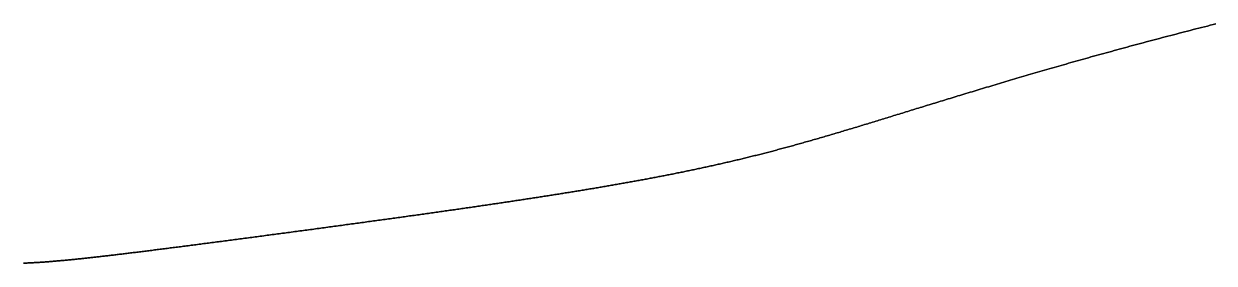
# Model space of a CAD drawing. Header units: inches. Extents: x 130170 to 284068, y 377793 to 804530.
# Drawn here: x 254155.53 to 254198.09, y 753944.53 to 753953.07 of the extents above; entities that cross this region are included whole.
import ezdxf

# ---------------------------------------------------------------- set-up
doc = ezdxf.new("R2010")
doc.units = ezdxf.units.IN
doc.header["$MEASUREMENT"] = 0
doc.layers.add('muni_il', color=7, linetype='Continuous')

msp = doc.modelspace()

# ---------------------------------------------------------------- linework, layer by layer
at = {"layer": 'muni_il'}
for points in [[(254198.153, 753953.071), (254198.05, 753953.045), (254197.947, 753953.019), (254197.845, 753952.993), (254197.742, 753952.968), (254197.64, 753952.942), (254197.539, 753952.916), (254197.437, 753952.89), (254197.336, 753952.864), (254197.235, 753952.838), (254197.134, 753952.812), (254197.033, 753952.786), (254196.933, 753952.76), (254196.832, 753952.734), (254196.733, 753952.708), (254196.633, 753952.682), (254196.534, 753952.657), (254196.434, 753952.631), (254196.336, 753952.605), (254196.237, 753952.579), (254196.138, 753952.553), (254196.04, 753952.527), (254195.943, 753952.501), (254195.845, 753952.475), (254195.748, 753952.45), (254195.651, 753952.424), (254195.554, 753952.398), (254195.458, 753952.372), (254195.361, 753952.347), (254195.266, 753952.321), (254195.17, 753952.295), (254195.075, 753952.269), (254194.98, 753952.244), (254194.885, 753952.218), (254194.791, 753952.193), (254194.697, 753952.167), (254194.603, 753952.141), (254194.509, 753952.116), (254194.416, 753952.09), (254194.323, 753952.065), (254194.231, 753952.04), (254194.139, 753952.014), (254194.047, 753951.989), (254193.955, 753951.964), (254193.864, 753951.938), (254193.773, 753951.913), (254193.682, 753951.888), (254193.592, 753951.863), (254193.502, 753951.838), (254193.412, 753951.812), (254193.323, 753951.787), (254193.234, 753951.762), (254193.145, 753951.737), (254193.057, 753951.713), (254192.969, 753951.688), (254192.882, 753951.663), (254192.794, 753951.638), (254192.707, 753951.613), (254192.621, 753951.589), (254192.534, 753951.564), (254192.448, 753951.539), (254192.363, 753951.515), (254192.277, 753951.49), (254192.192, 753951.466), (254192.108, 753951.442), (254192.023, 753951.417), (254191.939, 753951.393), (254191.856, 753951.369), (254191.773, 753951.345), (254191.69, 753951.321), (254191.607, 753951.297), (254191.525, 753951.273), (254191.443, 753951.249), (254191.361, 753951.225), (254191.28, 753951.201), (254191.199, 753951.177), (254191.119, 753951.154), (254191.038, 753951.13), (254190.959, 753951.107), (254190.879, 753951.083), (254190.8, 753951.06), (254190.721, 753951.036), (254190.643, 753951.013), (254190.564, 753950.99), (254190.486, 753950.967), (254190.409, 753950.944), (254190.332, 753950.921), (254190.255, 753950.898), (254190.179, 753950.875), (254190.103, 753950.852), (254190.027, 753950.829), (254189.951, 753950.807), (254189.876, 753950.784), (254189.801, 753950.762), (254189.727, 753950.739), (254189.653, 753950.717), (254189.579, 753950.695), (254189.505, 753950.673), (254189.432, 753950.65), (254189.359, 753950.628), (254189.287, 753950.606), (254189.215, 753950.585), (254189.143, 753950.563), (254189.071, 753950.541), (254189, 753950.519), (254188.929, 753950.498), (254188.859, 753950.476), (254188.788, 753950.455), (254188.718, 753950.434), (254188.649, 753950.412), (254188.58, 753950.391), (254188.51, 753950.37), (254188.442, 753950.349), (254188.373, 753950.328), (254188.305, 753950.307), (254188.238, 753950.286), (254188.17, 753950.266), (254188.103, 753950.245), (254188.036, 753950.225), (254187.969, 753950.204), (254187.903, 753950.184), (254187.837, 753950.164), (254187.772, 753950.144), (254187.706, 753950.123), (254187.641, 753950.103), (254187.576, 753950.083), (254187.512, 753950.064), (254187.448, 753950.044), (254187.384, 753950.024), (254187.32, 753950.005), (254187.257, 753949.985), (254187.194, 753949.966), (254187.131, 753949.946), (254187.068, 753949.927), (254187.006, 753949.908), (254186.944, 753949.889), (254186.882, 753949.87), (254186.821, 753949.851), (254186.76, 753949.832), (254186.699, 753949.813), (254186.638, 753949.795), (254186.578, 753949.776), (254186.518, 753949.758), (254186.458, 753949.739), (254186.398, 753949.721), (254186.339, 753949.703), (254186.28, 753949.685), (254186.221, 753949.667), (254186.162, 753949.649), (254186.104, 753949.631), (254186.046, 753949.613), (254185.988, 753949.595), (254185.93, 753949.578), (254185.872, 753949.56), (254185.815, 753949.543), (254185.758, 753949.525), (254185.701, 753949.508), (254185.645, 753949.491), (254185.589, 753949.474), (254185.532, 753949.457), (254185.477, 753949.44), (254185.421, 753949.423), (254185.366, 753949.406), (254185.31, 753949.389), (254185.255, 753949.373), (254185.201, 753949.356), (254185.146, 753949.34), (254185.092, 753949.324), (254185.037, 753949.307), (254184.983, 753949.291), (254184.93, 753949.275), (254184.876, 753949.259), (254184.823, 753949.243), (254184.769, 753949.227), (254184.716, 753949.211), (254184.663, 753949.196), (254184.611, 753949.18), (254184.558, 753949.165), (254184.506, 753949.149), (254184.454, 753949.134), (254184.402, 753949.119), (254184.35, 753949.103), (254184.299, 753949.088), (254184.247, 753949.073), (254184.196, 753949.058), (254184.145, 753949.043), (254184.094, 753949.028), (254184.043, 753949.014), (254183.992, 753948.999), (254183.942, 753948.984), (254183.892, 753948.97), (254183.842, 753948.956), (254183.792, 753948.941), (254183.742, 753948.927), (254183.692, 753948.913), (254183.642, 753948.899), (254183.593, 753948.885), (254183.543, 753948.871), (254183.494, 753948.857), (254183.445, 753948.843), (254183.396, 753948.829), (254183.348, 753948.815), (254183.299, 753948.802), (254183.25, 753948.788), (254183.202, 753948.775), (254183.154, 753948.761), (254183.106, 753948.748), (254183.057, 753948.735), (254183.01, 753948.722), (254182.962, 753948.708), (254182.914, 753948.695), (254182.866, 753948.682), (254182.819, 753948.669), (254182.771, 753948.657), (254182.724, 753948.644), (254182.677, 753948.631), (254182.63, 753948.618), (254182.583, 753948.606), (254182.536, 753948.593), (254182.489, 753948.581), (254182.442, 753948.568), (254182.396, 753948.556), (254182.349, 753948.544), (254182.303, 753948.532), (254182.256, 753948.519), (254182.21, 753948.507), (254182.164, 753948.495), (254182.117, 753948.483), (254182.071, 753948.471), (254182.025, 753948.46), (254181.98, 753948.448), (254181.934, 753948.436), (254181.888, 753948.424), (254181.842, 753948.413), (254181.796, 753948.401), (254181.751, 753948.39), (254181.705, 753948.378), (254181.66, 753948.367), (254181.614, 753948.355), (254181.569, 753948.344), (254181.524, 753948.333), (254181.479, 753948.322), (254181.433, 753948.311), (254181.388, 753948.3), (254181.343, 753948.289), (254181.298, 753948.278), (254181.253, 753948.267), (254181.208, 753948.256), (254181.163, 753948.245), (254181.118, 753948.234), (254181.073, 753948.223), (254181.029, 753948.213), (254180.984, 753948.202), (254180.939, 753948.192), (254180.894, 753948.181), (254180.85, 753948.17), (254180.805, 753948.16), (254180.761, 753948.15), (254180.716, 753948.139), (254180.671, 753948.129), (254180.627, 753948.119), (254180.583, 753948.108), (254180.538, 753948.098), (254180.494, 753948.088), (254180.449, 753948.078), (254180.405, 753948.068), (254180.36, 753948.058), (254180.316, 753948.048), (254180.272, 753948.038), (254180.227, 753948.028), (254180.183, 753948.018), (254180.139, 753948.009), (254180.095, 753947.999), (254180.05, 753947.989), (254180.006, 753947.979), (254179.962, 753947.97), (254179.918, 753947.96), (254179.874, 753947.95), (254179.829, 753947.941), (254179.785, 753947.931), (254179.741, 753947.922), (254179.697, 753947.912), (254179.653, 753947.903), (254179.608, 753947.894), (254179.564, 753947.884), (254179.52, 753947.875), (254179.476, 753947.866), (254179.432, 753947.856), (254179.388, 753947.847), (254179.343, 753947.838), (254179.299, 753947.829), (254179.255, 753947.82), (254179.211, 753947.811), (254179.167, 753947.801), (254179.123, 753947.792), (254179.078, 753947.783), (254179.034, 753947.774), (254178.99, 753947.765), (254178.946, 753947.757), (254178.902, 753947.748), (254178.857, 753947.739), (254178.813, 753947.73), (254178.769, 753947.721), (254178.725, 753947.712), (254178.681, 753947.704), (254178.636, 753947.695), (254178.592, 753947.686), (254178.548, 753947.677), (254178.504, 753947.669), (254178.459, 753947.66), (254178.415, 753947.652), (254178.371, 753947.643), (254178.326, 753947.634), (254178.282, 753947.626), (254178.238, 753947.617), (254178.193, 753947.609), (254178.149, 753947.6), (254178.105, 753947.592), (254178.06, 753947.584), (254178.016, 753947.575), (254177.971, 753947.567), (254177.927, 753947.558), (254177.882, 753947.55), (254177.838, 753947.542), (254177.793, 753947.533), (254177.749, 753947.525), (254177.704, 753947.517), (254177.66, 753947.509), (254177.615, 753947.5), (254177.571, 753947.492), (254177.526, 753947.484), (254177.481, 753947.476), (254177.437, 753947.468), (254177.392, 753947.46), (254177.347, 753947.452), (254177.302, 753947.443), (254177.258, 753947.435), (254177.213, 753947.427), (254177.168, 753947.419), (254177.123, 753947.411), (254177.078, 753947.403), (254177.034, 753947.395), (254176.989, 753947.387), (254176.944, 753947.379), (254176.899, 753947.371), (254176.854, 753947.364), (254176.809, 753947.356), (254176.764, 753947.348), (254176.719, 753947.34), (254176.674, 753947.332), (254176.628, 753947.324), (254176.583, 753947.316), (254176.538, 753947.308), (254176.493, 753947.301), (254176.448, 753947.293), (254176.402, 753947.285), (254176.357, 753947.277), (254176.312, 753947.27), (254176.266, 753947.262), (254176.221, 753947.254), (254176.176, 753947.246), (254176.13, 753947.239), (254176.085, 753947.231), (254176.039, 753947.223), (254175.994, 753947.216), (254175.948, 753947.208), (254175.903, 753947.2), (254175.857, 753947.193), (254175.811, 753947.185), (254175.765, 753947.177), (254175.72, 753947.17), (254175.674, 753947.162), (254175.628, 753947.155), (254175.582, 753947.147), (254175.536, 753947.139), (254175.49, 753947.132), (254175.444, 753947.124), (254175.398, 753947.117), (254175.352, 753947.109), (254175.306, 753947.102), (254175.26, 753947.094), (254175.214, 753947.087), (254175.167, 753947.079), (254175.121, 753947.072), (254175.075, 753947.064), (254175.028, 753947.057), (254174.982, 753947.049), (254174.935, 753947.042), (254174.889, 753947.034), (254174.842, 753947.027), (254174.795, 753947.019), (254174.749, 753947.012), (254174.702, 753947.004), (254174.655, 753946.997), (254174.608, 753946.99), (254174.561, 753946.982), (254174.514, 753946.975), (254174.467, 753946.967), (254174.42, 753946.96), (254174.373, 753946.953), (254174.326, 753946.945), (254174.278, 753946.938), (254174.231, 753946.93), (254174.184, 753946.923), (254174.136, 753946.916), (254174.089, 753946.908), (254174.041, 753946.901), (254173.993, 753946.893), (254173.946, 753946.886), (254173.898, 753946.879), (254173.85, 753946.871), (254173.802, 753946.864), (254173.754, 753946.856), (254173.706, 753946.849), (254173.658, 753946.842), (254173.61, 753946.834), (254173.561, 753946.827), (254173.513, 753946.82), (254173.464, 753946.812), (254173.416, 753946.805), (254173.367, 753946.797), (254173.319, 753946.79), (254173.27, 753946.783), (254173.221, 753946.775), (254173.172, 753946.768), (254173.123, 753946.761), (254173.074, 753946.753), (254173.025, 753946.746), (254172.975, 753946.738), (254172.926, 753946.731), (254172.877, 753946.724), (254172.827, 753946.716), (254172.777, 753946.709), (254172.728, 753946.701), (254172.678, 753946.694), (254172.628, 753946.687), (254172.578, 753946.679), (254172.528, 753946.672), (254172.478, 753946.664), (254172.427, 753946.657), (254172.377, 753946.649), (254172.327, 753946.642), (254172.276, 753946.635), (254172.225, 753946.627), (254172.174, 753946.62), (254172.124, 753946.612), (254172.072, 753946.605), (254172.021, 753946.597), (254171.97, 753946.59), (254171.919, 753946.582), (254171.867, 753946.575), (254171.816, 753946.567), (254171.764, 753946.56), (254171.712, 753946.552), (254171.661, 753946.545), (254171.609, 753946.537), (254171.556, 753946.53), (254171.504, 753946.522), (254171.452, 753946.515), (254171.4, 753946.507), (254171.347, 753946.499), (254171.294, 753946.492), (254171.242, 753946.484), (254171.189, 753946.477), (254171.136, 753946.469), (254171.082, 753946.461), (254171.029, 753946.454), (254170.976, 753946.446), (254170.922, 753946.439), (254170.869, 753946.431), (254170.815, 753946.423), (254170.761, 753946.416), (254170.707, 753946.408), (254170.653, 753946.4), (254170.599, 753946.393), (254170.544, 753946.385), (254170.49, 753946.377), (254170.435, 753946.369), (254170.381, 753946.362), (254170.326, 753946.354), (254170.271, 753946.346), (254170.216, 753946.338), (254170.161, 753946.331), (254170.105, 753946.323), (254170.05, 753946.315), (254169.994, 753946.307), (254169.938, 753946.299), (254169.883, 753946.292), (254169.827, 753946.284), (254169.771, 753946.276), (254169.714, 753946.268), (254169.658, 753946.26), (254169.602, 753946.252), (254169.545, 753946.244), (254169.488, 753946.236), (254169.431, 753946.228), (254169.375, 753946.221), (254169.317, 753946.213), (254169.26, 753946.205), (254169.203, 753946.197), (254169.145, 753946.189), (254169.088, 753946.181), (254169.03, 753946.173), (254168.973, 753946.165), (254168.915, 753946.157), (254168.857, 753946.149), (254168.798, 753946.141), (254168.74, 753946.133), (254168.682, 753946.125), (254168.623, 753946.117), (254168.565, 753946.108), (254168.506, 753946.1), (254168.447, 753946.092), (254168.388, 753946.084), (254168.329, 753946.076), (254168.27, 753946.068), (254168.211, 753946.06), (254168.152, 753946.052), (254168.092, 753946.043), (254168.033, 753946.035), (254167.973, 753946.027), (254167.913, 753946.019), (254167.853, 753946.011), (254167.793, 753946.002), (254167.734, 753945.994), (254167.673, 753945.986), (254167.613, 753945.978), (254167.553, 753945.97), (254167.492, 753945.961), (254167.432, 753945.953), (254167.371, 753945.945), (254167.311, 753945.937), (254167.25, 753945.928), (254167.189, 753945.92), (254167.128, 753945.912), (254167.067, 753945.904), (254167.006, 753945.895), (254166.945, 753945.887), (254166.884, 753945.879), (254166.823, 753945.871), (254166.762, 753945.862), (254166.7, 753945.854), (254166.639, 753945.846), (254166.577, 753945.837), (254166.516, 753945.829), (254166.454, 753945.821), (254166.393, 753945.812), (254166.331, 753945.804), (254166.27, 753945.796), (254166.208, 753945.787), (254166.146, 753945.779), (254166.084, 753945.771), (254166.022, 753945.762), (254165.96, 753945.754), (254165.899, 753945.746), (254165.837, 753945.737), (254165.775, 753945.729), (254165.713, 753945.721), (254165.651, 753945.713), (254165.589, 753945.704), (254165.527, 753945.696), (254165.465, 753945.688), (254165.403, 753945.679), (254165.341, 753945.671), (254165.279, 753945.663), (254165.217, 753945.654), (254165.155, 753945.646), (254165.093, 753945.638), (254165.031, 753945.629), (254164.969, 753945.621), (254164.907, 753945.613), (254164.845, 753945.605), (254164.783, 753945.596), (254164.721, 753945.588), (254164.66, 753945.58), (254164.598, 753945.572), (254164.536, 753945.564), (254164.474, 753945.555), (254164.413, 753945.547), (254164.351, 753945.539), (254164.29, 753945.531), (254164.228, 753945.523), (254164.167, 753945.514), (254164.105, 753945.506), (254164.044, 753945.498), (254163.983, 753945.49), (254163.922, 753945.482), (254163.86, 753945.474), (254163.799, 753945.466), (254163.738, 753945.458), (254163.678, 753945.45), (254163.617, 753945.442), (254163.556, 753945.434), (254163.496, 753945.426), (254163.435, 753945.418), (254163.375, 753945.41), (254163.315, 753945.402), (254163.254, 753945.394), (254163.194, 753945.386), (254163.134, 753945.378), (254163.075, 753945.37), (254163.015, 753945.363), (254162.955, 753945.355), (254162.896, 753945.347), (254162.837, 753945.339), (254162.777, 753945.331), (254162.719, 753945.324), (254162.66, 753945.316), (254162.601, 753945.308), (254162.542, 753945.301), (254162.484, 753945.293), (254162.426, 753945.285), (254162.367, 753945.278), (254162.309, 753945.27), (254162.252, 753945.263), (254162.194, 753945.255), (254162.136, 753945.248), (254162.079, 753945.24), (254162.022, 753945.233), (254161.965, 753945.226), (254161.908, 753945.218), (254161.852, 753945.211), (254161.795, 753945.204), (254161.739, 753945.196), (254161.683, 753945.189), (254161.627, 753945.182), (254161.571, 753945.175), (254161.516, 753945.167), (254161.461, 753945.16), (254161.406, 753945.153), (254161.351, 753945.146), (254161.296, 753945.139), (254161.242, 753945.132), (254161.187, 753945.125), (254161.133, 753945.118), (254161.079, 753945.111), (254161.026, 753945.105), (254160.972, 753945.098), (254160.919, 753945.091), (254160.866, 753945.084), (254160.814, 753945.077), (254160.761, 753945.071), (254160.709, 753945.064), (254160.657, 753945.057), (254160.605, 753945.051), (254160.554, 753945.044), (254160.502, 753945.038), (254160.451, 753945.032), (254160.4, 753945.025), (254160.35, 753945.019), (254160.299, 753945.012), (254160.249, 753945.006), (254160.199, 753945), (254160.15, 753944.994), (254160.1, 753944.987), (254160.051, 753944.981), (254160.002, 753944.975), (254159.954, 753944.969), (254159.905, 753944.963), (254159.857, 753944.957), (254159.809, 753944.951), (254159.762, 753944.945), (254159.714, 753944.939), (254159.667, 753944.933), (254159.62, 753944.928), (254159.574, 753944.922), (254159.527, 753944.916), (254159.481, 753944.911), (254159.435, 753944.905), (254159.39, 753944.9), (254159.344, 753944.894), (254159.299, 753944.889), (254159.255, 753944.883), (254159.21, 753944.878), (254159.166, 753944.872), (254159.122, 753944.867), (254159.078, 753944.862), (254159.035, 753944.856), (254158.991, 753944.851), (254158.949, 753944.846), (254158.906, 753944.841), (254158.863, 753944.836), (254158.821, 753944.831), (254158.779, 753944.826), (254158.738, 753944.821), (254158.696, 753944.816), (254158.655, 753944.811), (254158.614, 753944.807), (254158.574, 753944.802), (254158.533, 753944.797), (254158.493, 753944.793), (254158.454, 753944.788), (254158.414, 753944.783), (254158.375, 753944.779), (254158.336, 753944.774), (254158.297, 753944.77), (254158.258, 753944.765), (254158.22, 753944.761), (254158.182, 753944.757), (254158.144, 753944.753), (254158.107, 753944.748), (254158.069, 753944.744), (254158.032, 753944.74), (254157.996, 753944.736), (254157.959, 753944.732), (254157.923, 753944.728), (254157.887, 753944.724), (254157.851, 753944.72), (254157.816, 753944.716), (254157.78, 753944.712), (254157.745, 753944.709), (254157.71, 753944.705), (254157.676, 753944.701), (254157.641, 753944.697), (254157.607, 753944.694), (254157.574, 753944.69), (254157.54, 753944.687), (254157.506, 753944.683), (254157.473, 753944.68), (254157.44, 753944.676), (254157.408, 753944.673), (254157.375, 753944.67), (254157.343, 753944.666), (254157.311, 753944.663), (254157.279, 753944.66), (254157.247, 753944.657), (254157.216, 753944.654), (254157.185, 753944.651), (254157.154, 753944.648), (254157.123, 753944.645), (254157.093, 753944.642), (254157.062, 753944.639), (254157.032, 753944.636), (254157.002, 753944.633), (254156.973, 753944.63), (254156.943, 753944.628), (254156.914, 753944.625), (254156.885, 753944.622), (254156.856, 753944.62), (254156.827, 753944.617), (254156.798, 753944.614), (254156.77, 753944.612), (254156.742, 753944.609), (254156.714, 753944.607), (254156.686, 753944.604), (254156.658, 753944.602), (254156.631, 753944.6), (254156.604, 753944.598), (254156.577, 753944.595), (254156.55, 753944.593), (254156.523, 753944.591), (254156.496, 753944.589), (254156.47, 753944.587), (254156.444, 753944.584), (254156.418, 753944.582), (254156.392, 753944.58), (254156.366, 753944.579), (254156.34, 753944.577), (254156.315, 753944.575), (254156.289, 753944.573), (254156.264, 753944.571), (254156.239, 753944.569), (254156.214, 753944.568), (254156.189, 753944.566), (254156.165, 753944.564), (254156.14, 753944.562), (254156.116, 753944.561), (254156.091, 753944.559), (254156.067, 753944.558), (254156.043, 753944.556), (254156.019, 753944.555), (254155.996, 753944.553), (254155.972, 753944.552), (254155.948, 753944.551), (254155.925, 753944.549), (254155.901, 753944.548), (254155.878, 753944.547), (254155.855, 753944.545), (254155.832, 753944.544), (254155.809, 753944.543), (254155.786, 753944.542), (254155.764, 753944.541), (254155.741, 753944.539), (254155.718, 753944.538), (254155.696, 753944.537), (254155.673, 753944.536), (254155.651, 753944.535), (254155.629, 753944.534), (254155.606, 753944.534), (254155.584, 753944.533), (254155.562, 753944.532), (254155.54, 753944.531), (254155.518, 753944.53)], [(254155.518, 753944.53), (254155.54, 753944.531), (254155.562, 753944.532), (254155.584, 753944.533), (254155.606, 753944.534), (254155.629, 753944.534), (254155.651, 753944.535), (254155.673, 753944.536), (254155.696, 753944.537), (254155.718, 753944.538), (254155.741, 753944.539), (254155.764, 753944.541), (254155.786, 753944.542), (254155.809, 753944.543), (254155.832, 753944.544), (254155.855, 753944.545), (254155.878, 753944.547), (254155.901, 753944.548), (254155.925, 753944.549), (254155.948, 753944.551), (254155.972, 753944.552), (254155.996, 753944.553), (254156.019, 753944.555), (254156.043, 753944.556), (254156.067, 753944.558), (254156.091, 753944.559), (254156.116, 753944.561), (254156.14, 753944.562), (254156.165, 753944.564), (254156.189, 753944.566), (254156.214, 753944.568), (254156.239, 753944.569), (254156.264, 753944.571), (254156.289, 753944.573), (254156.315, 753944.575), (254156.34, 753944.577), (254156.366, 753944.579), (254156.392, 753944.58), (254156.418, 753944.582), (254156.444, 753944.584), (254156.47, 753944.587), (254156.496, 753944.589), (254156.523, 753944.591), (254156.55, 753944.593), (254156.577, 753944.595), (254156.604, 753944.598), (254156.631, 753944.6), (254156.658, 753944.602), (254156.686, 753944.604), (254156.714, 753944.607), (254156.742, 753944.609), (254156.77, 753944.612), (254156.798, 753944.614), (254156.827, 753944.617), (254156.856, 753944.62), (254156.885, 753944.622), (254156.914, 753944.625), (254156.943, 753944.628), (254156.973, 753944.63), (254157.002, 753944.633), (254157.032, 753944.636), (254157.062, 753944.639), (254157.093, 753944.642), (254157.123, 753944.645), (254157.154, 753944.648), (254157.185, 753944.651), (254157.216, 753944.654), (254157.247, 753944.657), (254157.279, 753944.66), (254157.311, 753944.663), (254157.343, 753944.666), (254157.375, 753944.67), (254157.408, 753944.673), (254157.44, 753944.676), (254157.473, 753944.68), (254157.506, 753944.683), (254157.54, 753944.687), (254157.574, 753944.69), (254157.607, 753944.694), (254157.641, 753944.697), (254157.676, 753944.701), (254157.71, 753944.705), (254157.745, 753944.709), (254157.78, 753944.712), (254157.816, 753944.716), (254157.851, 753944.72), (254157.887, 753944.724), (254157.923, 753944.728), (254157.959, 753944.732), (254157.996, 753944.736), (254158.032, 753944.74), (254158.069, 753944.744), (254158.107, 753944.748), (254158.144, 753944.753), (254158.182, 753944.757), (254158.22, 753944.761), (254158.258, 753944.765), (254158.297, 753944.77), (254158.336, 753944.774), (254158.375, 753944.779), (254158.414, 753944.783), (254158.454, 753944.788), (254158.493, 753944.793), (254158.533, 753944.797), (254158.574, 753944.802), (254158.614, 753944.807), (254158.655, 753944.811), (254158.696, 753944.816), (254158.738, 753944.821), (254158.779, 753944.826), (254158.821, 753944.831), (254158.863, 753944.836), (254158.906, 753944.841), (254158.949, 753944.846), (254158.991, 753944.851), (254159.035, 753944.856), (254159.078, 753944.862), (254159.122, 753944.867), (254159.166, 753944.872), (254159.21, 753944.878), (254159.255, 753944.883), (254159.299, 753944.889), (254159.344, 753944.894), (254159.39, 753944.9), (254159.435, 753944.905), (254159.481, 753944.911), (254159.527, 753944.916), (254159.574, 753944.922), (254159.62, 753944.928), (254159.667, 753944.933), (254159.714, 753944.939), (254159.762, 753944.945), (254159.809, 753944.951), (254159.857, 753944.957), (254159.905, 753944.963), (254159.954, 753944.969), (254160.002, 753944.975), (254160.051, 753944.981), (254160.1, 753944.987), (254160.15, 753944.994), (254160.199, 753945), (254160.249, 753945.006), (254160.299, 753945.012), (254160.35, 753945.019), (254160.4, 753945.025), (254160.451, 753945.032), (254160.502, 753945.038), (254160.554, 753945.044), (254160.605, 753945.051), (254160.657, 753945.057), (254160.709, 753945.064), (254160.761, 753945.071), (254160.814, 753945.077), (254160.866, 753945.084), (254160.919, 753945.091), (254160.972, 753945.098), (254161.026, 753945.105), (254161.079, 753945.111), (254161.133, 753945.118), (254161.187, 753945.125), (254161.242, 753945.132), (254161.296, 753945.139), (254161.351, 753945.146), (254161.406, 753945.153), (254161.461, 753945.16), (254161.516, 753945.167), (254161.571, 753945.175), (254161.627, 753945.182), (254161.683, 753945.189), (254161.739, 753945.196), (254161.795, 753945.204), (254161.852, 753945.211), (254161.908, 753945.218), (254161.965, 753945.226), (254162.022, 753945.233), (254162.079, 753945.24), (254162.136, 753945.248), (254162.194, 753945.255), (254162.252, 753945.263), (254162.309, 753945.27), (254162.367, 753945.278), (254162.426, 753945.285), (254162.484, 753945.293), (254162.542, 753945.301), (254162.601, 753945.308), (254162.66, 753945.316), (254162.719, 753945.324), (254162.777, 753945.331), (254162.837, 753945.339), (254162.896, 753945.347), (254162.955, 753945.355), (254163.015, 753945.363), (254163.075, 753945.37), (254163.134, 753945.378), (254163.194, 753945.386), (254163.254, 753945.394), (254163.315, 753945.402), (254163.375, 753945.41), (254163.435, 753945.418), (254163.496, 753945.426), (254163.556, 753945.434), (254163.617, 753945.442), (254163.678, 753945.45), (254163.738, 753945.458), (254163.799, 753945.466), (254163.86, 753945.474), (254163.922, 753945.482), (254163.983, 753945.49), (254164.044, 753945.498), (254164.105, 753945.506), (254164.167, 753945.514), (254164.228, 753945.523), (254164.29, 753945.531), (254164.351, 753945.539), (254164.413, 753945.547), (254164.474, 753945.555), (254164.536, 753945.564), (254164.598, 753945.572), (254164.66, 753945.58), (254164.721, 753945.588), (254164.783, 753945.596), (254164.845, 753945.605), (254164.907, 753945.613), (254164.969, 753945.621), (254165.031, 753945.629), (254165.093, 753945.638), (254165.155, 753945.646), (254165.217, 753945.654), (254165.279, 753945.663), (254165.341, 753945.671), (254165.403, 753945.679), (254165.465, 753945.688), (254165.527, 753945.696), (254165.589, 753945.704), (254165.651, 753945.713), (254165.713, 753945.721), (254165.775, 753945.729), (254165.837, 753945.737), (254165.899, 753945.746), (254165.96, 753945.754), (254166.022, 753945.762), (254166.084, 753945.771), (254166.146, 753945.779), (254166.208, 753945.787), (254166.27, 753945.796), (254166.331, 753945.804), (254166.393, 753945.812), (254166.454, 753945.821), (254166.516, 753945.829), (254166.577, 753945.837), (254166.639, 753945.846), (254166.7, 753945.854), (254166.762, 753945.862), (254166.823, 753945.871), (254166.884, 753945.879), (254166.945, 753945.887), (254167.006, 753945.895), (254167.067, 753945.904), (254167.128, 753945.912), (254167.189, 753945.92), (254167.25, 753945.928), (254167.311, 753945.937), (254167.371, 753945.945), (254167.432, 753945.953), (254167.492, 753945.961), (254167.553, 753945.97), (254167.613, 753945.978), (254167.673, 753945.986), (254167.734, 753945.994), (254167.793, 753946.002), (254167.853, 753946.011), (254167.913, 753946.019), (254167.973, 753946.027), (254168.033, 753946.035), (254168.092, 753946.043), (254168.152, 753946.052), (254168.211, 753946.06), (254168.27, 753946.068), (254168.329, 753946.076), (254168.388, 753946.084), (254168.447, 753946.092), (254168.506, 753946.1), (254168.565, 753946.108), (254168.623, 753946.117), (254168.682, 753946.125), (254168.74, 753946.133), (254168.798, 753946.141), (254168.857, 753946.149), (254168.915, 753946.157), (254168.973, 753946.165), (254169.03, 753946.173), (254169.088, 753946.181), (254169.145, 753946.189), (254169.203, 753946.197), (254169.26, 753946.205), (254169.317, 753946.213), (254169.375, 753946.221), (254169.431, 753946.228), (254169.488, 753946.236), (254169.545, 753946.244), (254169.602, 753946.252), (254169.658, 753946.26), (254169.714, 753946.268), (254169.771, 753946.276), (254169.827, 753946.284), (254169.883, 753946.292), (254169.938, 753946.299), (254169.994, 753946.307), (254170.05, 753946.315), (254170.105, 753946.323), (254170.161, 753946.331), (254170.216, 753946.338), (254170.271, 753946.346), (254170.326, 753946.354), (254170.381, 753946.362), (254170.435, 753946.369), (254170.49, 753946.377), (254170.544, 753946.385), (254170.599, 753946.393), (254170.653, 753946.4), (254170.707, 753946.408), (254170.761, 753946.416), (254170.815, 753946.423), (254170.869, 753946.431), (254170.922, 753946.439), (254170.976, 753946.446), (254171.029, 753946.454), (254171.082, 753946.461), (254171.136, 753946.469), (254171.189, 753946.477), (254171.242, 753946.484), (254171.294, 753946.492), (254171.347, 753946.499), (254171.4, 753946.507), (254171.452, 753946.515), (254171.504, 753946.522), (254171.556, 753946.53), (254171.609, 753946.537), (254171.661, 753946.545), (254171.712, 753946.552), (254171.764, 753946.56), (254171.816, 753946.567), (254171.867, 753946.575), (254171.919, 753946.582), (254171.97, 753946.59), (254172.021, 753946.597), (254172.072, 753946.605), (254172.124, 753946.612), (254172.174, 753946.62), (254172.225, 753946.627), (254172.276, 753946.635), (254172.327, 753946.642), (254172.377, 753946.649), (254172.427, 753946.657), (254172.478, 753946.664), (254172.528, 753946.672), (254172.578, 753946.679), (254172.628, 753946.687), (254172.678, 753946.694), (254172.728, 753946.701), (254172.777, 753946.709), (254172.827, 753946.716), (254172.877, 753946.724), (254172.926, 753946.731), (254172.975, 753946.738), (254173.025, 753946.746), (254173.074, 753946.753), (254173.123, 753946.761), (254173.172, 753946.768), (254173.221, 753946.775), (254173.27, 753946.783), (254173.319, 753946.79), (254173.367, 753946.797), (254173.416, 753946.805), (254173.464, 753946.812), (254173.513, 753946.82), (254173.561, 753946.827), (254173.61, 753946.834), (254173.658, 753946.842), (254173.706, 753946.849), (254173.754, 753946.856), (254173.802, 753946.864), (254173.85, 753946.871), (254173.898, 753946.879), (254173.946, 753946.886), (254173.993, 753946.893), (254174.041, 753946.901), (254174.089, 753946.908), (254174.136, 753946.916), (254174.184, 753946.923), (254174.231, 753946.93), (254174.278, 753946.938), (254174.326, 753946.945), (254174.373, 753946.953), (254174.42, 753946.96), (254174.467, 753946.967), (254174.514, 753946.975), (254174.561, 753946.982), (254174.608, 753946.99), (254174.655, 753946.997), (254174.702, 753947.004), (254174.749, 753947.012), (254174.795, 753947.019), (254174.842, 753947.027), (254174.889, 753947.034), (254174.935, 753947.042), (254174.982, 753947.049), (254175.028, 753947.057), (254175.075, 753947.064), (254175.121, 753947.072), (254175.167, 753947.079), (254175.214, 753947.087), (254175.26, 753947.094), (254175.306, 753947.102), (254175.352, 753947.109), (254175.398, 753947.117), (254175.444, 753947.124), (254175.49, 753947.132), (254175.536, 753947.139), (254175.582, 753947.147), (254175.628, 753947.155), (254175.674, 753947.162), (254175.72, 753947.17), (254175.765, 753947.177), (254175.811, 753947.185), (254175.857, 753947.193), (254175.903, 753947.2), (254175.948, 753947.208), (254175.994, 753947.216), (254176.039, 753947.223), (254176.085, 753947.231), (254176.13, 753947.239), (254176.176, 753947.246), (254176.221, 753947.254), (254176.266, 753947.262), (254176.312, 753947.27), (254176.357, 753947.277), (254176.402, 753947.285), (254176.448, 753947.293), (254176.493, 753947.301), (254176.538, 753947.308), (254176.583, 753947.316), (254176.628, 753947.324), (254176.674, 753947.332), (254176.719, 753947.34), (254176.764, 753947.348), (254176.809, 753947.356), (254176.854, 753947.364), (254176.899, 753947.371), (254176.944, 753947.379), (254176.989, 753947.387), (254177.034, 753947.395), (254177.078, 753947.403), (254177.123, 753947.411), (254177.168, 753947.419), (254177.213, 753947.427), (254177.258, 753947.435), (254177.302, 753947.443), (254177.347, 753947.452), (254177.392, 753947.46), (254177.437, 753947.468), (254177.481, 753947.476), (254177.526, 753947.484), (254177.571, 753947.492), (254177.615, 753947.5), (254177.66, 753947.509), (254177.704, 753947.517), (254177.749, 753947.525), (254177.793, 753947.533), (254177.838, 753947.542), (254177.882, 753947.55), (254177.927, 753947.558), (254177.971, 753947.567), (254178.016, 753947.575), (254178.06, 753947.584), (254178.105, 753947.592), (254178.149, 753947.6), (254178.193, 753947.609), (254178.238, 753947.617), (254178.282, 753947.626), (254178.326, 753947.634), (254178.371, 753947.643), (254178.415, 753947.652), (254178.459, 753947.66), (254178.504, 753947.669), (254178.548, 753947.677), (254178.592, 753947.686), (254178.636, 753947.695), (254178.681, 753947.704), (254178.725, 753947.712), (254178.769, 753947.721), (254178.813, 753947.73), (254178.857, 753947.739), (254178.902, 753947.748), (254178.946, 753947.757), (254178.99, 753947.765), (254179.034, 753947.774), (254179.078, 753947.783), (254179.123, 753947.792), (254179.167, 753947.801), (254179.211, 753947.811), (254179.255, 753947.82), (254179.299, 753947.829), (254179.343, 753947.838), (254179.388, 753947.847), (254179.432, 753947.856), (254179.476, 753947.866), (254179.52, 753947.875), (254179.564, 753947.884), (254179.608, 753947.894), (254179.653, 753947.903), (254179.697, 753947.912), (254179.741, 753947.922), (254179.785, 753947.931), (254179.829, 753947.941), (254179.874, 753947.95), (254179.918, 753947.96), (254179.962, 753947.97), (254180.006, 753947.979), (254180.05, 753947.989), (254180.095, 753947.999), (254180.139, 753948.009), (254180.183, 753948.018), (254180.227, 753948.028), (254180.272, 753948.038), (254180.316, 753948.048), (254180.36, 753948.058), (254180.405, 753948.068), (254180.449, 753948.078), (254180.494, 753948.088), (254180.538, 753948.098), (254180.583, 753948.108), (254180.627, 753948.119), (254180.671, 753948.129), (254180.716, 753948.139), (254180.761, 753948.15), (254180.805, 753948.16), (254180.85, 753948.17), (254180.894, 753948.181), (254180.939, 753948.192), (254180.984, 753948.202), (254181.029, 753948.213), (254181.073, 753948.223), (254181.118, 753948.234), (254181.163, 753948.245), (254181.208, 753948.256), (254181.253, 753948.267), (254181.298, 753948.278), (254181.343, 753948.289), (254181.388, 753948.3), (254181.433, 753948.311), (254181.479, 753948.322), (254181.524, 753948.333), (254181.569, 753948.344), (254181.614, 753948.355), (254181.66, 753948.367), (254181.705, 753948.378), (254181.751, 753948.39), (254181.796, 753948.401), (254181.842, 753948.413), (254181.888, 753948.424), (254181.934, 753948.436), (254181.98, 753948.448), (254182.025, 753948.46), (254182.071, 753948.471), (254182.117, 753948.483), (254182.164, 753948.495), (254182.21, 753948.507), (254182.256, 753948.519), (254182.303, 753948.532), (254182.349, 753948.544), (254182.396, 753948.556), (254182.442, 753948.568), (254182.489, 753948.581), (254182.536, 753948.593), (254182.583, 753948.606), (254182.63, 753948.618), (254182.677, 753948.631), (254182.724, 753948.644), (254182.771, 753948.657), (254182.819, 753948.669), (254182.866, 753948.682), (254182.914, 753948.695), (254182.962, 753948.708), (254183.01, 753948.722), (254183.057, 753948.735), (254183.106, 753948.748), (254183.154, 753948.761), (254183.202, 753948.775), (254183.25, 753948.788), (254183.299, 753948.802), (254183.348, 753948.815), (254183.396, 753948.829), (254183.445, 753948.843), (254183.494, 753948.857), (254183.543, 753948.871), (254183.593, 753948.885), (254183.642, 753948.899), (254183.692, 753948.913), (254183.742, 753948.927), (254183.792, 753948.941), (254183.842, 753948.956), (254183.892, 753948.97), (254183.942, 753948.984), (254183.992, 753948.999), (254184.043, 753949.014), (254184.094, 753949.028), (254184.145, 753949.043), (254184.196, 753949.058), (254184.247, 753949.073), (254184.299, 753949.088), (254184.35, 753949.103), (254184.402, 753949.119), (254184.454, 753949.134), (254184.506, 753949.149), (254184.558, 753949.165), (254184.611, 753949.18), (254184.663, 753949.196), (254184.716, 753949.211), (254184.769, 753949.227), (254184.823, 753949.243), (254184.876, 753949.259), (254184.93, 753949.275), (254184.983, 753949.291), (254185.037, 753949.307), (254185.092, 753949.324), (254185.146, 753949.34), (254185.201, 753949.356), (254185.255, 753949.373), (254185.31, 753949.389), (254185.366, 753949.406), (254185.421, 753949.423), (254185.477, 753949.44), (254185.532, 753949.457), (254185.589, 753949.474), (254185.645, 753949.491), (254185.701, 753949.508), (254185.758, 753949.525), (254185.815, 753949.543), (254185.872, 753949.56), (254185.93, 753949.578), (254185.988, 753949.595), (254186.046, 753949.613), (254186.104, 753949.631), (254186.162, 753949.649), (254186.221, 753949.667), (254186.28, 753949.685), (254186.339, 753949.703), (254186.398, 753949.721), (254186.458, 753949.739), (254186.518, 753949.758), (254186.578, 753949.776), (254186.638, 753949.795), (254186.699, 753949.813), (254186.76, 753949.832), (254186.821, 753949.851), (254186.882, 753949.87), (254186.944, 753949.889), (254187.006, 753949.908), (254187.068, 753949.927), (254187.131, 753949.946), (254187.194, 753949.966), (254187.257, 753949.985), (254187.32, 753950.005), (254187.384, 753950.024), (254187.448, 753950.044), (254187.512, 753950.064), (254187.576, 753950.083), (254187.641, 753950.103), (254187.706, 753950.123), (254187.772, 753950.144), (254187.837, 753950.164), (254187.903, 753950.184), (254187.969, 753950.204), (254188.036, 753950.225), (254188.103, 753950.245), (254188.17, 753950.266), (254188.238, 753950.286), (254188.305, 753950.307), (254188.373, 753950.328), (254188.442, 753950.349), (254188.51, 753950.37), (254188.58, 753950.391), (254188.649, 753950.412), (254188.718, 753950.434), (254188.788, 753950.455), (254188.859, 753950.476), (254188.929, 753950.498), (254189, 753950.519), (254189.071, 753950.541), (254189.143, 753950.563), (254189.215, 753950.585), (254189.287, 753950.606), (254189.359, 753950.628), (254189.432, 753950.65), (254189.505, 753950.673), (254189.579, 753950.695), (254189.653, 753950.717), (254189.727, 753950.739), (254189.801, 753950.762), (254189.876, 753950.784), (254189.951, 753950.807), (254190.027, 753950.829), (254190.103, 753950.852), (254190.179, 753950.875), (254190.255, 753950.898), (254190.332, 753950.921), (254190.409, 753950.944), (254190.486, 753950.967), (254190.564, 753950.99), (254190.643, 753951.013), (254190.721, 753951.036), (254190.8, 753951.06), (254190.879, 753951.083), (254190.959, 753951.107), (254191.038, 753951.13), (254191.119, 753951.154), (254191.199, 753951.177), (254191.28, 753951.201), (254191.361, 753951.225), (254191.443, 753951.249), (254191.525, 753951.273), (254191.607, 753951.297), (254191.69, 753951.321), (254191.773, 753951.345), (254191.856, 753951.369), (254191.939, 753951.393), (254192.023, 753951.417), (254192.108, 753951.442), (254192.192, 753951.466), (254192.277, 753951.49), (254192.363, 753951.515), (254192.448, 753951.539), (254192.534, 753951.564), (254192.621, 753951.589), (254192.707, 753951.613), (254192.794, 753951.638), (254192.882, 753951.663), (254192.969, 753951.688), (254193.057, 753951.713), (254193.145, 753951.737), (254193.234, 753951.762), (254193.323, 753951.787), (254193.412, 753951.812), (254193.502, 753951.838), (254193.592, 753951.863), (254193.682, 753951.888), (254193.773, 753951.913), (254193.864, 753951.938), (254193.955, 753951.964), (254194.047, 753951.989), (254194.139, 753952.014), (254194.231, 753952.04), (254194.323, 753952.065), (254194.416, 753952.09), (254194.509, 753952.116), (254194.603, 753952.141), (254194.697, 753952.167), (254194.791, 753952.193), (254194.885, 753952.218), (254194.98, 753952.244), (254195.075, 753952.269), (254195.17, 753952.295), (254195.266, 753952.321), (254195.361, 753952.347), (254195.458, 753952.372), (254195.554, 753952.398), (254195.651, 753952.424), (254195.748, 753952.45), (254195.845, 753952.475), (254195.943, 753952.501), (254196.04, 753952.527), (254196.138, 753952.553), (254196.237, 753952.579), (254196.336, 753952.605), (254196.434, 753952.631), (254196.534, 753952.657), (254196.633, 753952.682), (254196.733, 753952.708), (254196.832, 753952.734), (254196.933, 753952.76), (254197.033, 753952.786), (254197.134, 753952.812), (254197.235, 753952.838), (254197.336, 753952.864), (254197.437, 753952.89), (254197.539, 753952.916), (254197.64, 753952.942), (254197.742, 753952.968), (254197.845, 753952.993), (254197.947, 753953.019), (254198.05, 753953.045), (254198.153, 753953.071)]]:
    msp.add_lwpolyline(points, dxfattribs=at)

doc.saveas('drawing.dxf')
